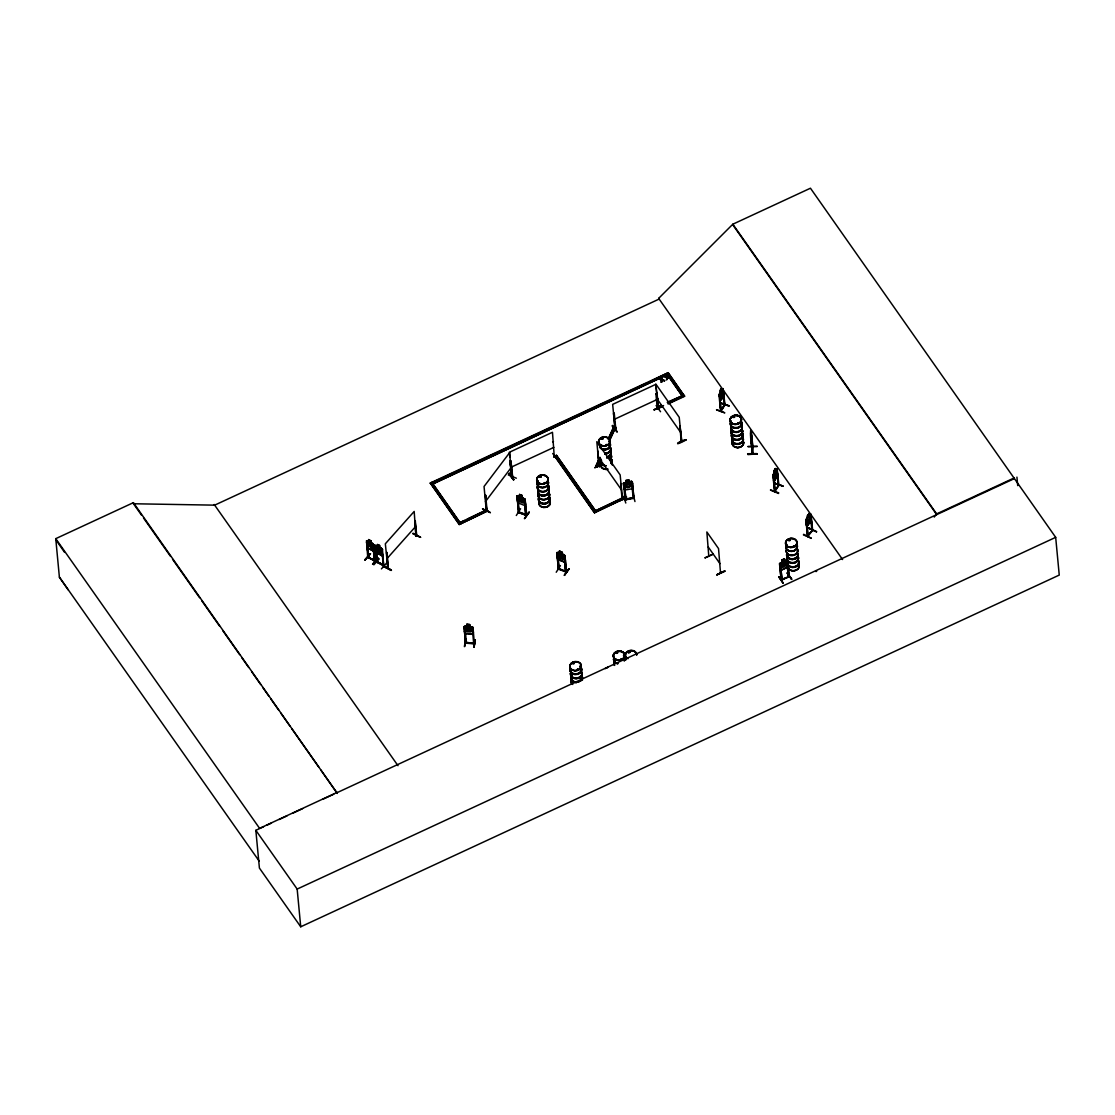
<?xml version="1.0" encoding="UTF-8"?>
<svg xmlns="http://www.w3.org/2000/svg" width="1115" height="1115" viewBox="0 0 1115 1115"><rect width="100%" height="100%" fill="white"/><g stroke="black" fill="none" stroke-linecap="round" stroke-linejoin="round"><path stroke-width="1.5" d="M747.803 454.432C776.179 453.512 728.75 453.958 756.987 453.61M757.001 453.972L747.803 454.446M780.416 564.594L782.075 579.856L780.416 564.594L779.678 564.929L781.225 580.302L779.524 563.758L786.493 559.814M782.019 579.354L781.058 579.466L788.556 576.901M789.211 576.023L788.249 576.107M721.293 410.181L724.22 405.038M774.061 470.642L774.813 490.962M778.981 485.095L774.813 491.701L773.517 475.84L773.42 476.537M778.925 484.607L774.521 491.59L772.946 475.297M751.12 436.746L750.855 435.449L751.217 440.606L750.883 430.711L750.716 437.763L750.52 432.759M757.252 446.502L748.081 446.376M751.371 432.355L751.078 431.7L752.792 447.519L752.876 446.725M751.482 438.181C751.287 455.645 751.426 427.7 751.594 438.181M750.855 438.167L752.569 453.972L752.5 446.711M752.625 453.819L752.82 446.307M661.822 381.72L661.237 382.32L661.948 379.95L664.554 380.786L661.948 379.95M661.85 382.041L661.976 380.271M667.091 379.602L667.188 377.525L669.794 378.347L667.188 377.525M658.881 378.724L661.432 380.09L658.881 378.724L661.529 379.574L662.282 377.483M669.794 378.347L667.327 377.316L667.495 374.738L666.784 377.135L664.136 376.299L666.672 377.65L664.791 375.992M661.237 382.32L661.404 379.769M664.554 380.786L662.087 379.755L662.254 377.163M666.477 379.894L666.645 377.344L664.136 376.299M667.327 377.316L667.509 374.612L682.157 395.839L668.763 402.055M722.52 388.675L723.301 396.076C723.022 400.508 718.158 400.341 720.179 401.079M723.579 393.567L723.342 396.09L720.081 401.052M776.57 468.885L772.89 475.338L774.005 481.429L777.28 476.356L777.531 473.833M485.178 495.771L485.61 495.199L486.558 510.935L487.116 510.252L486.238 510.252L486.711 509.555L486.335 510.74M512.287 476.426L511.966 477.499M512.343 476.913L510.949 461.108L510.224 461.443L511.841 477.596L511.757 476.802M811.051 521.472L811.302 518.949L811.051 521.472L807.162 526.28L806.382 525.026L807.19 526.182M716.569 409.902L724.82 412.857L716.555 409.651M770.507 489.889L778.73 492.83M778.535 493.485L770.521 490.126M809.769 522.921L808.933 513.513L805.852 520.12L807.636 536.538L808.124 535.465M812.737 530.406L812.208 531.005L810.981 515.158L811.887 530.865L810.912 514.015L812.682 530.406L807.692 536.468L806.716 520.817L806.257 521.388M367.685 556.72L375.365 561.012L373.776 544.719L371.267 542.74L371.086 540.873L368.647 539.562L368.856 541.597M374.988 561.221L367.741 557.305L366.584 542.001L368.563 557.709L368.061 556.552M374.292 560.315L375.323 560.469L374.375 560.915L372.995 545.779L373.86 545.932L372.995 545.779M384.062 565.709L376.786 561.821L375.225 545.486L376.619 562.141C376.131 561.207 387.365 566.113 383.253 565.667L381.971 550.294L383.881 566.239M375.839 547.312L375.17 546.949L376.034 547.103L377.288 562.462L376.842 561.277M377.218 562.406L377.483 561.681M383.114 565.598L383.198 565.124M750.827 431.909L750.925 433.038M490.307 512.607L482.461 508.816L490.363 512.607M466.948 626.142L464.997 626.072L472.871 627.369M465.039 627.843L464.175 628.038L465.039 627.843L466.404 643.257L466.516 642.547L474.446 643.271M474.474 642.993L474.391 643.885L472.983 627.271L469.917 626.449L469.666 624.567L466.767 624.288L469.736 624.595L469.917 626.449L471.394 627.16L471.715 630.63L470.363 631.996L467.575 631.773L465.945 630.184L465.61 626.714L467.046 626.212M465.68 633.557L464.495 631.55L465.68 633.557L472.69 634.101L473.429 632.33M464.356 646.561L465.722 639.299M464.788 646.519L466.098 639.062M465.54 642.867L474.628 643.536L465.694 642.254M472.3 628.414L473.122 628.484L472.3 628.414L473.652 643.23M472.69 634.101L473.345 632.233M473.61 643.787L473.68 642.951M473.931 647.007L475.269 639.773L474.084 647.285M473.959 647.313L475.325 639.801M811.274 538.099L803.413 534.879M539.785 476.76L540.789 476.774M544.148 482.893L545.026 482.6L544.51 483.269M544.315 482.614L545.137 482.976M602.086 439.045L602.253 438.195M601.71 438.753L602.853 438.432L601.821 438.014M603.09 438.794L602.03 437.944M607.048 444.648L606.128 444.969L607.062 444.76M572.706 663.662L572.915 662.784M573.946 662.895L574.072 662.979M577.347 669.39L578.058 669.181L577.445 669.739M577.375 669.251L578.309 669.446M616.107 652.902L617.78 652.526L616.567 653.404M620.818 659.035L621.724 658.784M629.836 652.386L628.776 651.536L628.107 652.414M628.693 651.662L628.693 652.61L628.498 651.829M629.334 652.331L628.637 652.47M732.82 417.066L734.562 417.219M737.782 423.017L738.52 423.282L737.712 422.878M789.824 539.995L789.072 540.622M790.075 540.357L788.695 540.092L789.239 539.646M793.991 546.127L793.099 546.545M794.019 546.434L793.462 545.918M388.313 567.103L387.56 568.106L388.104 566.88M415.965 536.148L416.815 535.813L415.045 520.607L415.937 536.315L414.181 511.45L385.33 543.786L387.881 568.246L386.933 552.538L386.445 553.082M383.908 565.89L391.421 570.155L383.658 566.532L382.473 549.416L380.048 547.465L381.246 548.761L381.581 552.218L380.494 553.054L378.222 551.827L376.536 546.225L377.692 546.252M512.412 475.924L511.576 476.495L512.607 476.37L510.949 461.108M554.099 456.606L554.657 456.551M553.946 456.927L554.838 456.495L594.574 512.858L623.048 499.158L622.198 497.945L595.285 510.921M614.853 428.676L615.773 427.965M615.759 428.578L614.24 413.205L613.515 413.554L615.062 428.913L612.651 404.383L655.759 384.382L658.171 408.968L657.39 409.247L655.899 393.902L656.777 393.776L655.899 393.902M661.237 405.052L656.735 407.142L657.613 409.233L657.209 408.411M781.03 580.051L789.113 576.636M787.148 567.256L787.775 565.096M779.956 568.817L781.044 570.253L787.274 567.354L787.915 565.138A5.826 4.585 -5.4 0 0 796.542 566.322A5.826 4.585 -5.4 0 0 797.35 559.409M719.37 393.651L719.036 395.1L723.119 388.591L724.541 404.982M773.406 473.959L772.89 475.338M752.834 447.422L752.444 446.237M724.597 404.731L720.625 411.254L718.994 395.031M774.437 490.976L774.813 490.349M708.806 556.427L706.854 531.966L718.534 548.58L720.513 572.971M719.997 397.4L720.82 397.804L722.632 393.205L721.433 388.215L719.677 393.943L720.806 410.878M625.055 489.987L632.038 488.802L632.776 486.781M612.274 425.86L617.153 431.881L612.692 425.373M778.841 576.999L783.288 583.284L778.883 576.734M366.919 545.751L367.88 548.106L373.609 551.2L374.18 549.751M382.431 555.855L376.717 552.775L375.643 550.545L376.647 552.845L382.375 555.925L382.961 554.49M524.803 505.471L525.486 503.91M565.333 560.538L564.664 562.099L558.573 559.688L557.375 557.611M565.43 560.594L564.734 562.197L558.462 559.8L557.514 557.556M487.06 510.322L486.614 510.865L485.346 495.074M486.293 510.809L484.049 486.488L509.694 452.565L511.464 476.913L511.994 476.216M600.386 460.551L597.487 466.823L595.814 466.391L599.382 458.07M608.065 439.24L613.863 426.697L615.536 427.129C616.846 428.258 614.435 429.275 615.787 428.606M595.814 466.391L599.438 458.544M608.832 438.153L613.863 426.697M597.487 466.823L600.344 460.077M609.027 441.247L615.536 427.129M609.069 441.721L615.578 427.589L613.905 427.17M807.539 517.458L806.744 519.046L807.079 522.517L808.041 522.977L810.271 518.559L809.95 515.088L809.058 515.492L810.326 514.001L806.466 518.782M599.229 466.349L597.668 450.892L599.536 466.6L598.741 465.596L599.438 465.903M599.494 466.544L599.076 465.373M681 440.495L681.572 441.638L679.23 417.317L655.871 384.104L658.519 408.982L657.878 398.543M622.142 499.311L620.637 483.534M598.741 466.14L599.215 466.669L596.804 441.721L620.163 474.934L622.505 499.255L622.017 498.558M807.288 535.785L807.441 536.259M808.152 535.939L806.716 520.817M812.194 530.378L812.222 529.723M811.887 530.865L807.901 535.325M807.413 536.315L812.626 529.848M388.341 567.716L386.933 552.538M416.16 536.05L416.48 535.089M541.123 476.844L539.897 477.248M601.724 438.529L602.936 438.878M606.086 444.662L606.936 444.481M572.748 663.578L574.267 663.397M617.529 653.069L616.358 652.721M628.261 651.843L628.191 652.582M629.738 652.554L629.696 651.815M789.977 540.538L789.601 539.702M383.658 566.49L391.128 570.476M721.475 388.382L720.067 390.389L720.248 392.243M719.565 395.574L720.917 411.421L719.565 395.574L719.482 396.271M724.625 405.456L723.245 389.679L724.959 404.954L720.987 411.31M720.75 403.254L729.196 405.86L720.987 402.891M774.103 470.683L775.469 468.509L775.594 470.502M774.158 470.683L775.427 468.648M774.381 471.213L775.134 469.29M778.577 485.722L776.974 468.83L778.2 485.694L777.197 469.945L778.939 485.234L774.883 490.377M774.744 483.394L783.134 486.112L774.702 483.199M517.053 495.98L525.054 499.046L526.726 515.311L518.489 512.524L517.053 495.98L517.973 495.618M519.702 496.273L519.534 494.419L522.196 495.436L522.322 497.36L523.688 498.447L524.008 501.917L522.81 502.893L520.329 501.931L518.851 499.938L518.531 496.482L519.799 496.37M517.834 497.666L517.095 497.374L519.214 512.802L517.987 497.429M517.527 500.97L518.712 503.06M522.154 495.506L522.238 497.388M524.329 500.133L525.207 500.189L524.329 500.133L525.75 515.228M525.054 499.046L526.573 515.534L518.447 512.44M520.58 508.719L516.301 515.506M519.297 512.231L518.531 511.66M525.527 504.022L524.872 505.555L518.614 503.158L517.569 500.9M519.451 512.161L526.545 514.628L526.378 515.506M524.468 499.91L525.709 515.283M524.51 518.419L529.249 512.301M529.235 512.273L524.496 518.712L528.9 512.133M564.873 555.605L566.378 572.204L558.378 569.11L556.901 552.622L564.957 555.605L566.573 571.953L558.239 568.525M557.681 554.294L556.956 554.016L559.145 569.444L558.336 569.166L556.956 552.552L557.835 552.26M564.037 554.629L564.817 555.674M564.176 556.775L565.068 556.831L564.176 556.775L565.639 571.967L566.518 571.396L565.695 571.019L565.598 571.87M556.218 572.246L560.441 565.598M557.835 554.071L559.34 569.194L558.392 568.302M565.514 571.828L564.329 556.552M569.082 568.915L564.357 575.354L568.748 568.775M625.083 499.06L633.989 497.973M633.153 498.043L633.933 497.415M633.878 497.708L624.999 499.618M510.14 462.321L510.837 461.861L510.14 462.321L511.52 477.471M511.52 476.774L512.579 475.966M516.357 478.196L508.273 474.962M485.471 501.569L511.13 467.659M658.519 408.912L658.575 408.592M622.532 499.158L621.961 498.015L621.78 498.837M779.483 563.842L780.361 562.754M807.567 518.029L809.114 516.106M807.901 521.486L809.448 519.576M808.751 528.371L816.696 531.771L809.044 528.022M720.806 410.139L720.987 410.654M774.897 491.617L773.517 475.84M555.005 456.76L553.904 456.37M416.285 536.385L415.31 520.747M412.926 533.723L420.689 537.346L413.219 533.388M387.881 568.176L388.034 567.451M368.438 557.11L366.445 540.761L368.828 541.416L368.591 539.632M368.563 557.709L367.253 542.364M371.03 540.942L371.128 542.824M371.211 542.796L372.466 544.036L372.8 547.493L371.713 548.329L368.075 544.956L367.755 541.486L368.912 541.528M367.197 540.636L372.926 543.632M373.706 544.775L372.898 543.674M375.17 545.556C378.975 547.047 375.964 542.754 379.867 545.611L379.908 547.549M370.152 553.876L364.716 559.967L370.459 553.807M365.065 560.106L370.514 553.807M373.609 551.2L367.936 548.05L367.002 545.779M381.651 548.427L375.964 545.36M382.543 549.444L381.623 548.468M372.563 564.19L377.943 557.821M373.832 564.831L379.323 558.852M386.752 558.866L415.602 526.531M750.785 430.822L752.472 447.519M611.605 462.488L611.591 462.516A5.756 4.53 -5.4 0 1 612.246 464.802M581.709 675.328L581.723 675.314A5.756 4.53 -5.4 0 1 580.567 680.847M720.848 572.803L720.68 571.995M578.044 669.794L578.044 669.39M616.971 653.139L617.25 652.205M621.459 659.16L620.985 659.23M628.372 652.623L629.682 652.47M789.922 540.454L788.612 540.608M842.578 559.549L658.658 298.374L732.82 224.213L810.452 188.212L1055.682 537.346L1059.25 575.075L300.729 926.788L259.405 868.055L255.837 830.327L263.628 826.717M934.245 517.067L936.642 513.904L732.82 224.213M720.778 403.142L729.015 406.097M782.117 561.904L780.848 563.145L781.183 566.601L782.646 567.479L785.127 566.322L786.312 564.232L785.977 560.761L784.598 560.761L784.5 558.796L781.852 560.023L782.075 561.946M807.581 535.981L806.452 520.691M623.884 488.426L625.139 490.001L623.884 488.426L623.396 483.353L631.285 481.234M624.4 482.586L623.396 483.353M509.346 473.29L513.862 479.785L509.402 473.262M508.984 473.75L513.444 479.938M509.304 473.596L513.806 479.478M617.027 431.895L612.274 425.888M783.176 583.284L778.827 576.789M473.582 642.951L474.516 642.951M474.474 643.843L465.512 643.16L464.119 626.588M780.988 579.438L781.866 579.089M601.961 438.07L601.961 439.003M539.716 476.258L540.984 476.23M733.099 416.564L734.604 417.038M734.269 417.442L732.931 417.414M465.067 626.059L464.007 626.644L465.624 643.146M510.377 461.666L511.102 461.317M554.294 457.094L552.469 432.286L509.36 452.272L509.834 457.303M553.486 441.665L552.608 441.791M613.668 413.763L614.24 413.205M657.139 393.832L657.014 393.149L658.603 408.982M552.706 453.512L557.542 459.478M554.071 456.774L554.949 456.16M662.059 405.985L653.975 409.776L662.254 406.027M511.799 476.746L512.37 476.189M654.184 410.013L662.226 405.999M656.108 405.525L660.54 411.728M681.809 441.345L681.056 441.038L679.983 425.791L681.85 441.331M601.57 464.411L594.825 467.547M594.839 467.77L601.64 464.704M685.99 440.021C679.829 439.868 670.728 448.202 685.99 440.007M685.767 439.631L677.739 443.505M626.365 497.109C601.989 509.555 641.808 489.499 619.731 500.621M619.703 500.537L626.393 497.179M713.001 554.28L704.833 557.946L712.903 554.183M724.875 571.214L716.806 574.978M724.736 570.782L716.694 574.783L724.862 571.159M68.14 589.807L59.388 577.166L55.75 538.657L133.396 502.656L337.329 793.448L320.827 769.991M464.439 520.524L459.951 522.601L486.851 509.639L487.701 510.851L459.227 524.538L430.292 483.004L668.233 372.675L684.582 396.327L668.122 403.964M430.334 483.478L431.867 482.279L460.802 523.813M433.484 482.014L646.212 383.379M649.362 381.915L668.233 372.675M553.89 447.366L510.782 467.366L510.14 460.662M614.072 419.463L657.181 399.477M667.216 402.278L683.732 395.114M556.427 455.268L596.093 511.66L556.427 455.268L554.852 456.007L594.574 512.858M657.599 408.341L663.578 405.567M668.066 403.491L684.54 395.853M554.894 456.481L556.469 455.742M662.129 406.738L657.641 408.815L656.735 407.142M467.436 519.13L486.893 510.113L487.743 511.325M459.227 524.538L487.701 510.851M596.79 510.224L622.24 498.419L623.09 499.632M594.532 512.384L623.048 499.158M625.794 503.032L623.606 496.356M786.869 561.598L788.361 576.943L786.869 561.598L787.594 561.263L789.253 576.525L781.364 580.232M779.831 565.152L780.57 564.803M787.023 561.821L787.748 561.472M787.441 573.096L791.483 579.438M786.967 572.985L791.817 579.326L787.399 573.068M936.642 513.904L1014.288 477.903M337.232 792.347L259.586 828.347L55.75 538.657M266.75 825.281L271.419 823.107M279.21 819.497L287.001 815.887M293.231 812.988L302.583 808.654M322.834 799.274L333.733 794.215M336.855 792.765L1014.357 478.614M300.729 926.788L297.161 889.073L1055.682 537.346M752.235 452.62L752.263 453.986M375.128 560.72L373.692 544.691M377.288 562.462L376.034 547.103M383.908 566.016L376.647 562.113M624.442 484.412L623.633 484.565L624.442 484.412L626.031 499.729L625.877 498.907L625.167 499.367M632.317 481.805L631.243 481.304L632.289 481.722L633.878 498.321L632.526 483.143L631.648 483.046L633.236 498.405M518.587 512.203L517.095 495.91M539.911 476.147L540.873 476.635M573.877 663.801L573.138 663.55M789.03 576.343L787.399 560.092L786.451 559.897M625.85 499.841L624.498 484.663M633.878 498.321L625.111 499.91L623.494 483.366M375.253 545.625L376.062 545.374M632.526 483.143L631.648 483.046M634.965 501.555L633.195 494.461M625.933 499.088L632.944 497.764M623.564 485.095L632.456 483.478M511.841 477.527L510.991 469.526M738.019 423.491L737.545 423.296M573.277 662.631L574.35 663.118M387.825 567.633L386.668 552.399M751.148 438.808L750.646 430.488L750.674 436.522M133.396 502.656L133.493 503.757L214.679 505.151L659.244 299.015L658.77 298.332M465.694 633.473L472.704 634.031M573.779 662.937L572.845 663.132M629.167 481.694L630.714 482.042L631.034 485.499L629.696 487.255L626.937 487.771L625.306 486.558L624.985 483.088L626.407 482.196L626.226 480.342M595.772 465.917L597.445 466.349M734.005 416.675L733.531 417.289M368.382 557.653L374.501 560.218M777.28 476.356L774.033 481.318L773.462 480.356M774.66 483.213L782.911 486.168M518.531 511.98L526.573 515.214M569.096 568.943L564.357 575.354M559.312 568.803L565.626 571.214M667.3 377.009L669.767 378.041M664.526 380.466L662.087 379.755M659.536 378.417L661.529 379.574M809.114 515.367L809.016 513.541M807.274 515.562L808.222 524.831M773.949 477.666L774.772 478.07L776.04 476.035L776.57 473.471L775.329 468.621M808.723 528.064L816.431 531.785M811.26 538.392L803.636 534.294M412.898 533.402L420.397 537.36M383.908 566.155L391.421 570.155M386.752 562.866L381.4 568.915M377.497 561.835L383.281 564.943M368.006 557.096L375.281 560.984M633.139 498.377L632.93 497.611M372.633 564.176L378.013 558.085M725.001 404.801L724.945 404.243M779.998 568.706L781.044 570.253L787.274 567.354M658.826 408.132L657.195 408.48M732.876 224.923L936.712 514.614M668.275 373.149L684.582 396.327M667.55 375.086L682.157 395.839M784.5 558.796L781.894 560.092L782.173 561.974M657.293 399.198L680.666 432.397M708.276 547.061L719.955 563.66M598.225 456.815L621.599 490.015M432.899 484.161L459.798 522.391M430.292 483.004L459.185 524.064M214.192 504.468L397.999 765.698M133.493 503.757L141.507 515.144M143.514 517.987L170.567 556.427M172.56 559.284L199.613 597.724M201.62 600.567L219.641 626.198M222.652 630.463L239.683 654.672M241.69 657.515L248.701 667.481M251.697 671.746L260.715 684.568M262.722 687.411L268.729 695.955M270.736 698.798L278.75 710.199M280.757 713.043L289.775 725.851M291.768 728.694L318.82 767.148M255.837 830.327L297.161 889.073M59.388 577.166L259.224 861.17M55.848 539.758L64.614 552.399M750.994 439.979L751.148 435.38M629.264 481.61L629.097 479.757L626.128 480.3L626.323 482.238M751.399 443.784L750.632 437.707M541.221 476.732L539.507 476.69M1016.922 477.108L1017.716 485.61M805.852 520.12L806.326 525.109M774.326 470.586L774.326 472.537M757.238 446.307L748.067 446.781M751.399 431.7L752.89 447.366M750.702 435.324L752.263 453.903M721.196 389.024L720.374 390.32M562.099 554.03L561.96 552.106L559.382 551.061L562.002 552.148L563.535 555.089L563.856 558.545L562.671 559.521L560.176 558.573L558.699 556.58L558.378 553.124L559.646 553.012L559.34 551.131L559.605 553.082M519.534 494.419L519.757 496.44M485.61 495.199L487.074 510.391M466.767 624.288L467.032 626.296M377.511 544.399L377.637 546.322M373.19 545.57L374.431 560.901M740.667 424.704A5.728 4.516 -5.4 0 1 738.562 432.104A5.728 4.516 -5.4 0 1 730.799 428.035M740.695 424.188A5.826 4.585 -5.4 0 1 737.823 431.923A5.826 4.585 -5.4 0 1 730.896 426.39M741.907 429.275A5.756 4.53 -5.4 0 1 736.708 436.146A5.756 4.53 -5.4 0 1 731.97 429.414M741.21 421.177A5.826 4.585 -5.4 0 1 735.942 428.146A5.826 4.585 -5.4 0 1 731.147 421.331M740.611 423.993A5.742 4.516 -5.4 0 1 737.782 431.617A5.742 4.516 -5.4 0 1 730.952 426.167M741.168 421.456A5.742 4.516 -5.4 0 1 736.722 428.272A5.742 4.516 -5.4 0 1 730.618 422.696M741.085 420.759A5.728 4.516 -5.4 0 1 735.9 427.616A5.728 4.516 -5.4 0 1 731.175 420.913M743.203 438.571A5.728 4.516 -5.4 0 1 738.228 444.3A5.728 4.516 -5.4 0 1 731.914 439.909M741.796 436.564A5.728 4.516 -5.4 0 1 742.674 437.484M743.273 438.307A5.826 4.585 -5.4 0 1 737.461 444.174A5.826 4.585 -5.4 0 1 732.039 438.474M741.837 436.272A5.826 4.585 -5.4 0 1 742.729 437.205M733.057 440.969A5.756 4.53 -5.4 0 0 737.796 447.7A5.756 4.53 -5.4 0 0 743.008 440.829A5.714 4.502 -5.4 0 1 737.796 447.575A5.714 4.502 -5.4 0 1 733.071 440.885A5.714 4.488 -5.4 0 0 737.796 447.575A5.714 4.488 -5.4 0 0 742.952 440.746M742.339 433.052A5.826 4.585 -5.4 0 1 737.057 440.007A5.826 4.585 -5.4 0 1 732.262 433.191M741.74 435.867A5.742 4.516 -5.4 0 1 738.91 443.477A5.742 4.516 -5.4 0 1 732.067 438.028M742.283 433.317A5.742 4.516 -5.4 0 1 737.837 440.146A5.742 4.516 -5.4 0 1 731.747 434.571M741.81 436.063A5.826 4.585 -5.4 0 1 738.952 443.784A5.826 4.585 -5.4 0 1 732.025 438.265M742.311 432.829A5.826 4.585 -5.4 0 1 737.043 439.798A5.826 4.585 -5.4 0 1 732.248 432.982M742.214 432.634A5.728 4.516 -5.4 0 1 737.029 439.491A5.728 4.516 -5.4 0 1 732.304 432.773M741.907 429.498A5.728 4.516 -5.4 0 1 736.722 436.355A5.728 4.516 -5.4 0 1 731.998 429.637A5.714 4.488 -5.4 0 0 736.722 436.327A5.714 4.488 -5.4 0 0 741.893 429.498M581.319 671.885A5.728 4.516 -5.4 0 1 576.134 678.742A5.728 4.516 -5.4 0 1 571.41 672.024M581.375 671.606A5.826 4.585 -5.4 0 1 576.107 678.561A5.826 4.585 -5.4 0 1 571.312 671.746M579.354 681.586A5.756 4.53 -5.4 0 1 577.96 682.059M576.469 682.241A5.756 4.53 -5.4 0 1 571.716 675.509M577.932 681.809A5.728 4.516 -5.4 0 0 579.326 681.335A5.714 4.488 -5.4 0 1 577.918 681.795M576.441 681.99A5.728 4.516 -5.4 0 1 571.716 675.272A5.714 4.488 -5.4 0 0 576.441 681.962M580.093 666.505A5.826 4.585 -5.4 0 1 577.222 674.227A5.826 4.585 -5.4 0 1 570.295 668.693M581.263 671.174A5.742 4.516 -5.4 0 1 576.065 678.045A5.742 4.516 -5.4 0 1 571.34 671.314M580.065 666.784A5.742 4.516 -5.4 0 1 577.236 674.408A5.742 4.516 -5.4 0 1 570.392 668.958M581.361 671.383A5.826 4.585 -5.4 0 1 576.093 678.352A5.826 4.585 -5.4 0 1 571.284 671.537M580.079 666.282A5.826 4.585 -5.4 0 1 577.208 674.018A5.826 4.585 -5.4 0 1 570.281 668.484M579.981 666.101A5.728 4.516 -5.4 0 1 577.166 673.697A5.728 4.516 -5.4 0 1 570.336 668.261M571.856 683.83A5.826 4.585 -5.4 0 1 571.396 680.345M581.194 678.157A5.826 4.585 -5.4 0 1 582.086 679.091A5.728 4.516 -5.4 0 0 581.682 675.746A5.714 4.488 -5.4 0 1 582.114 679.174M571.438 683.174A5.742 4.516 -5.4 0 1 571.521 680.819M581.18 678.645A5.742 4.516 -5.4 0 1 582.058 679.579M572.789 684.485A5.742 4.516 -5.4 0 1 571.451 680.122M581.11 677.948A5.742 4.516 -5.4 0 1 582.532 679.969M571.173 676.986A5.728 4.516 -5.4 0 0 576.497 682.603A5.714 4.488 -5.4 0 1 571.187 677M581.682 675.537A5.756 4.53 -5.4 0 1 580.581 681.028M576.483 682.422A5.756 4.53 -5.4 0 1 571.744 675.676M617.738 663.857A5.826 4.585 -5.4 0 1 613.821 658.282M623.606 656.08A5.826 4.585 -5.4 0 1 625.208 659.313M617.71 663.634A5.826 4.585 -5.4 0 1 613.794 658.073M623.592 655.871A5.826 4.585 -5.4 0 1 625.181 659.09M623.508 655.676A5.728 4.516 -5.4 0 1 624.219 661.125M617.724 663.327A5.728 4.516 -5.4 0 1 613.863 657.85M614.7 665.432A5.742 4.516 -5.4 0 1 614.853 660.902M614.24 665.042A5.728 4.516 -5.4 0 1 614.923 661.613M614.114 664.61A5.826 4.585 -5.4 0 1 614.811 661.111M627.996 658.756A5.742 4.516 -5.4 0 1 628.261 650.909A5.742 4.516 -5.4 0 1 636.721 654.7M625.696 659.773A5.826 4.585 -5.4 0 1 625.766 657.404M625.752 659.509A5.728 4.516 -5.4 0 1 625.836 657.167M625.71 659.996A5.826 4.585 -5.4 0 1 625.794 657.613M610.686 448.021A5.826 4.585 -5.4 0 1 604.874 453.889M609.25 445.972A5.826 4.585 -5.4 0 1 610.142 446.92M606.699 457.248A5.756 4.53 -5.4 0 0 610.421 450.53A5.728 4.516 -5.4 0 1 606.685 457.122A5.714 4.488 -5.4 0 0 610.365 450.46M609.738 442.753A5.826 4.585 -5.4 0 1 608.637 448.314A5.826 4.585 -5.4 0 1 601.584 449.15M610.56 447.575A5.742 4.516 -5.4 0 1 604.832 453.359M609.138 445.568A5.742 4.516 -5.4 0 1 610.03 446.488M609.696 443.031A5.742 4.516 -5.4 0 1 608.595 448.509A5.742 4.516 -5.4 0 1 601.654 449.331M610.658 447.798A5.826 4.585 -5.4 0 1 604.846 453.666M609.222 445.763A5.826 4.585 -5.4 0 1 610.114 446.697M609.724 442.543A5.826 4.585 -5.4 0 1 608.023 448.509A5.826 4.585 -5.4 0 1 600.386 448.216M609.626 442.334A5.728 4.516 -5.4 0 1 607.313 448.537A5.728 4.516 -5.4 0 1 599.549 447.004M598.866 444.746A5.728 4.516 -5.4 0 1 599.103 443.575M610.616 448.272A5.728 4.516 -5.4 0 1 604.888 454.056M611.731 460.147A5.728 4.516 -5.4 0 1 611.048 463.589M606.016 465.917A5.728 4.516 -5.4 0 1 600.678 460.3M610.323 458.14A5.728 4.516 -5.4 0 1 611.201 459.059M611.8 459.882A5.826 4.585 -5.4 0 1 611.104 463.38M605.989 465.749A5.826 4.585 -5.4 0 1 600.567 460.049M610.365 457.847A5.826 4.585 -5.4 0 1 611.257 458.781M601.598 462.683A5.756 4.53 -5.4 0 0 601.849 467.715A5.756 4.53 -5.4 0 0 607.828 469.248A5.756 4.53 -5.4 0 1 601.835 467.575A5.756 4.53 -5.4 0 1 601.584 462.544A5.714 4.488 -5.4 0 0 601.863 467.45A5.714 4.488 -5.4 0 0 607.8 468.969M610.839 454.404A5.826 4.585 -5.4 0 1 609.738 459.965M600.623 459.143A5.826 4.585 -5.4 0 1 600.079 458.042M611.675 459.45A5.742 4.516 -5.4 0 1 610.992 462.892M604.469 465.094A5.742 4.516 -5.4 0 1 600.609 459.603M610.267 457.429A5.742 4.516 -5.4 0 1 611.145 458.363M610.811 454.892A5.742 4.516 -5.4 0 1 609.724 460.384M601.612 460.495A5.742 4.516 -5.4 0 1 600.734 459.575M600.191 458.488A5.742 4.516 -5.4 0 1 600.037 457.317M611.787 459.673A5.826 4.585 -5.4 0 1 611.076 463.157M604.469 465.401A5.826 4.585 -5.4 0 1 600.553 459.826M610.351 457.624A5.826 4.585 -5.4 0 1 611.243 458.572M610.741 454.195A5.728 4.516 -5.4 0 1 609.64 459.673M600.678 458.864A5.728 4.516 -5.4 0 1 600.149 457.777M610.449 450.836A5.756 4.53 -5.4 0 1 606.727 457.54M548.232 485.039A5.826 4.585 -5.4 0 1 542.963 492.008A5.826 4.585 -5.4 0 1 538.155 485.178M537.96 490.043A5.756 4.53 -5.4 0 0 544.803 495.506A5.756 4.53 -5.4 0 0 547.632 487.868A5.756 4.53 -5.4 0 1 544.789 495.367A5.756 4.53 -5.4 0 1 537.946 489.903M547.827 480.872A5.826 4.585 -5.4 0 1 542.559 487.84A5.826 4.585 -5.4 0 1 537.764 481.025M548.12 484.621A5.742 4.516 -5.4 0 1 542.921 491.478A5.742 4.516 -5.4 0 1 538.183 484.76M548.204 484.83A5.826 4.585 -5.4 0 1 542.935 491.785A5.826 4.585 -5.4 0 1 538.141 484.969M547.813 480.663A5.826 4.585 -5.4 0 1 542.545 487.631A5.826 4.585 -5.4 0 1 537.751 480.802M548.245 481.541A5.728 4.516 -5.4 0 1 541.779 487.283A5.728 4.516 -5.4 0 1 537.806 480.593M548.455 488.579A5.714 4.488 -5.4 0 1 544.036 495.353A5.714 4.488 -5.4 0 1 537.988 489.82M549.291 497.179A5.728 4.516 -5.4 0 1 544.106 504.036A5.728 4.516 -5.4 0 1 539.381 497.332M549.347 496.9A5.826 4.585 -5.4 0 1 544.078 503.868A5.826 4.585 -5.4 0 1 539.284 497.053M548.747 499.59A5.756 4.53 -5.4 0 1 545.918 507.227A5.756 4.53 -5.4 0 1 539.075 501.764A5.714 4.488 -5.4 0 0 545.89 507.102A5.714 4.488 -5.4 0 0 548.705 499.52M547.66 488.049A5.756 4.53 -5.4 0 1 544.817 495.673A5.756 4.53 -5.4 0 1 537.974 490.224M548.747 499.757A5.728 4.516 -5.4 0 1 545.918 507.353A5.728 4.516 -5.4 0 1 539.103 501.917M548.956 492.746A5.826 4.585 -5.4 0 1 543.688 499.701A5.826 4.585 -5.4 0 1 538.893 492.886M549.235 496.482A5.742 4.516 -5.4 0 1 544.036 503.353A5.742 4.516 -5.4 0 1 539.312 496.621M548.914 493.011A5.742 4.516 -5.4 0 1 543.716 499.882A5.742 4.516 -5.4 0 1 538.977 493.164M549.333 496.691A5.826 4.585 -5.4 0 1 544.064 503.659A5.826 4.585 -5.4 0 1 539.256 496.83M548.928 492.523A5.826 4.585 -5.4 0 1 544.427 499.436A5.826 4.585 -5.4 0 1 538.252 493.792M549.207 491.436A5.714 4.488 -5.4 0 1 542.601 495.994A5.714 4.488 -5.4 0 1 538.043 490.433M547.646 488.272A5.714 4.488 -5.4 0 1 549.04 490.279M797.058 548.761A5.728 4.516 -5.4 0 1 792.626 555.577A5.728 4.516 -5.4 0 1 786.535 550.016M796.221 547.549A5.826 4.585 -5.4 0 1 793.35 555.27A5.826 4.585 -5.4 0 1 786.423 549.751M796.723 544.329A5.826 4.585 -5.4 0 1 791.455 551.298A5.826 4.585 -5.4 0 1 786.66 544.468M797.1 548.273A5.826 4.585 -5.4 0 1 792.584 555.186A5.826 4.585 -5.4 0 1 786.41 549.542M796.681 544.594A5.742 4.516 -5.4 0 1 791.483 551.465A5.742 4.516 -5.4 0 1 786.744 544.747M796.695 544.106A5.826 4.585 -5.4 0 1 791.427 551.075A5.826 4.585 -5.4 0 1 786.633 544.259M786.828 553.347A5.756 4.53 -5.4 0 0 792.194 558.977A5.756 4.53 -5.4 0 0 797.936 553.193A5.714 4.488 -5.4 0 1 792.18 558.852A5.714 4.488 -5.4 0 1 786.869 553.263M797.964 553.5A5.756 4.53 -5.4 0 1 792.221 559.298A5.756 4.53 -5.4 0 1 786.869 553.667M798.173 560.636A5.728 4.516 -5.4 0 1 795.873 566.838A5.728 4.516 -5.4 0 1 788.11 565.305M797.838 556.19A5.826 4.585 -5.4 0 1 792.57 563.159A5.826 4.585 -5.4 0 1 787.775 556.343M798.131 559.925A5.742 4.516 -5.4 0 1 795.817 566.155A5.742 4.516 -5.4 0 1 788.04 564.608M797.796 556.469A5.742 4.516 -5.4 0 1 792.598 563.34A5.742 4.516 -5.4 0 1 787.873 556.608M798.215 560.134A5.826 4.585 -5.4 0 1 795.873 566.448A5.826 4.585 -5.4 0 1 787.998 564.887M797.824 555.981A5.826 4.585 -5.4 0 1 792.556 562.936A5.826 4.585 -5.4 0 1 787.761 556.12M797.727 555.772A5.728 4.516 -5.4 0 1 792.528 562.629A5.728 4.516 -5.4 0 1 787.817 555.911M788.444 568.538A5.714 4.488 -5.4 0 0 795.497 570.35A5.714 4.488 -5.4 0 0 798.995 564.971A5.728 4.516 -5.4 0 1 794.786 570.559A5.728 4.516 -5.4 0 1 787.887 567.465M799.051 565.054A5.756 4.53 -5.4 0 1 794.8 570.671A5.756 4.53 -5.4 0 1 787.873 567.563M816.013 571.591A3.066 1.714 -35.8 0 1 816.71 571.201M719.969 393.693L721.029 394.459L720.346 398.097L721.349 394.417L722.687 394.334L721.6 393.539L722.269 390.097L721.293 393.553L719.969 393.693M773.922 473.959L774.981 474.725L774.284 478.363L775.287 474.683L776.639 474.6L775.538 473.805L776.193 470.321L775.232 473.819L773.922 473.959M781.267 563.061L783.148 564.427L781.601 567.437L783.706 564.566L786.187 565.305L784.235 563.897L785.74 561.068L783.678 563.716L781.267 563.061M367.992 541.737L369.734 544.705L368.326 546.043L370.264 545.374L372.549 548.315L370.738 545.235L372.062 543.939L370.222 544.566L367.992 541.737M376.759 546.475L378.515 549.444L377.107 550.768L379.044 550.099L381.316 553.04L379.518 549.974L380.842 548.678L379.002 549.291L376.884 546.503M518.81 496.705L520.691 499.478L519.144 501.011L521.263 500.078L523.743 502.767L521.792 499.882L523.269 498.405L521.235 499.269L518.81 496.705M558.657 553.347L560.552 556.12L558.991 557.653L561.124 556.72L563.605 559.409L561.653 556.524L563.159 555.131L561.082 555.911L558.782 553.361M465.986 626.839L468.077 629.125L466.307 631.174L468.704 629.571L471.464 631.578L469.304 629.208L470.976 627.243L468.676 628.749L465.986 626.839M721.628 390.821L720.36 392.856L720.68 396.313L721.949 394.292L721.628 390.821M775.566 471.088L774.298 473.122L774.632 476.579L775.901 474.558L775.566 471.088M808.64 514.294L807.706 516.134L808.64 514.294M669.084 373.887L432.759 483.966L669.084 373.887M784.012 559.409L782.479 560.775L784.012 559.409M784.653 561.375L782.186 562.518L782.507 565.988L784.988 564.845L784.653 561.375M607.898 667.286L605.236 668.512L607.898 667.286M628.525 480.231L626.811 481.178L628.525 480.231M629.236 482.307L626.463 482.823L626.797 486.279L629.557 485.778L629.236 482.307M469.192 624.846L467.464 625.32L469.192 624.846M469.889 627.048L467.115 626.825L467.436 630.296L470.223 630.519L469.889 627.048M521.695 495.604L520.092 494.99L521.695 495.604M522.35 497.931L519.855 496.983L520.189 500.454L522.67 501.402L522.35 497.931M561.556 552.246L559.953 551.632L561.556 552.246M562.197 554.573L559.716 553.625L560.037 557.096L562.531 558.044L562.197 554.573M370.64 540.984L369.177 540.204L370.64 540.984M379.421 545.723L377.957 544.928L379.421 545.723M371.253 543.367L368.967 542.141L369.302 545.611L371.574 546.838L371.253 543.367M380.034 548.106L377.748 546.88L378.083 550.336L380.354 551.563L380.034 548.106M732.722 423.589A5.756 4.53 -5.4 0 0 741.475 419.533A5.756 4.53 -5.4 0 0 732.987 415.728A5.756 4.53 -5.4 0 0 732.722 423.589M736.68 435.854A5.756 4.53 -5.4 0 0 741.879 428.968A5.714 4.488 -5.4 0 1 736.667 435.714A5.714 4.488 -5.4 0 1 731.97 429.024A5.756 4.53 -5.4 0 0 736.68 435.854M732.764 423.923A5.728 4.516 -5.4 0 0 741.475 419.881A5.728 4.516 -5.4 0 0 733.029 416.09A5.728 4.516 -5.4 0 0 732.764 423.923A5.714 4.488 -5.4 0 0 741.461 419.881A5.714 4.488 -5.4 0 0 733.043 416.104A5.714 4.488 -5.4 0 0 732.778 423.909M732.736 423.714A5.756 4.53 -5.4 0 0 741.475 419.658A5.756 4.53 -5.4 0 0 733.001 415.853A5.756 4.53 -5.4 0 0 732.736 423.714M572.511 669.99A5.756 4.53 -5.4 0 0 581.263 665.92A5.756 4.53 -5.4 0 0 572.775 662.115A5.756 4.53 -5.4 0 0 572.511 669.99M580.539 680.61A5.728 4.516 -5.4 0 0 581.626 675.132A5.714 4.488 -5.4 0 1 580.511 680.596M572.539 670.171A5.728 4.516 -5.4 0 0 581.25 666.129A5.728 4.516 -5.4 0 0 572.803 662.338A5.728 4.516 -5.4 0 0 572.539 670.171A5.714 4.488 -5.4 0 0 581.236 666.129A5.714 4.488 -5.4 0 0 572.817 662.352A5.714 4.488 -5.4 0 0 572.553 670.157M616.01 659.425A5.756 4.53 -5.4 0 0 624.762 655.369A5.756 4.53 -5.4 0 0 616.274 651.564A5.756 4.53 -5.4 0 0 616.01 659.425M616.051 659.759A5.728 4.516 -5.4 0 0 624.776 655.718A5.728 4.516 -5.4 0 0 616.33 651.927A5.728 4.516 -5.4 0 0 616.051 659.759A5.714 4.488 -5.4 0 0 624.748 655.718A5.714 4.488 -5.4 0 0 616.33 651.941A5.714 4.488 -5.4 0 0 616.065 659.745M616.024 659.564A5.756 4.53 -5.4 0 0 624.776 655.509A5.756 4.53 -5.4 0 0 616.288 651.704A5.756 4.53 -5.4 0 0 616.024 659.564M628.985 650.979A5.728 4.516 -5.4 0 0 626.867 658.38A5.714 4.488 -5.4 0 1 628.985 650.993A5.728 4.516 -5.4 0 1 636.749 655.049A5.714 4.488 -5.4 0 0 628.985 650.993M601.264 445.289A5.756 4.53 -5.4 0 0 610.017 441.233A5.756 4.53 -5.4 0 0 601.529 437.414A5.756 4.53 -5.4 0 0 601.264 445.289M601.292 445.484A5.728 4.516 -5.4 0 0 610.017 441.442A5.728 4.516 -5.4 0 0 601.57 437.651A5.728 4.516 -5.4 0 0 601.292 445.484A5.714 4.488 -5.4 0 0 609.989 441.456A5.714 4.488 -5.4 0 0 601.57 437.679A5.714 4.488 -5.4 0 0 601.306 445.47M612.233 464.662A5.756 4.53 -5.4 0 0 611.536 462.404A5.714 4.488 -5.4 0 1 612.177 464.565M606.741 457.749A5.728 4.516 -5.4 0 0 610.449 451.059A5.714 4.488 -5.4 0 1 606.741 457.721M539.339 483.283A5.756 4.53 -5.4 0 0 548.092 479.227A5.756 4.53 -5.4 0 0 539.618 475.422A5.756 4.53 -5.4 0 0 539.339 483.283M539.381 483.617A5.728 4.516 -5.4 0 0 548.106 479.575A5.728 4.516 -5.4 0 0 539.66 475.784A5.728 4.516 -5.4 0 0 539.381 483.617A5.714 4.488 -5.4 0 0 548.078 479.575A5.714 4.488 -5.4 0 0 539.66 475.798A5.714 4.488 -5.4 0 0 539.395 483.589M539.353 483.422A5.756 4.53 -5.4 0 0 548.106 479.366A5.756 4.53 -5.4 0 0 539.618 475.561A5.756 4.53 -5.4 0 0 539.353 483.422M788.235 546.74A5.756 4.53 -5.4 0 0 796.974 542.671A5.756 4.53 -5.4 0 0 788.5 538.866A5.756 4.53 -5.4 0 0 788.235 546.74M788.249 546.866A5.756 4.53 -5.4 0 0 796.988 542.81A5.756 4.53 -5.4 0 0 788.514 539.005A5.756 4.53 -5.4 0 0 788.249 546.866M788.291 547.047A5.714 4.488 -5.4 0 0 796.974 543.019A5.714 4.488 -5.4 0 0 788.556 539.242A5.714 4.488 -5.4 0 0 788.291 547.047M792.235 559.493A5.728 4.516 -5.4 0 0 797.964 553.723A5.714 4.488 -5.4 0 1 792.235 559.479A5.728 4.516 -5.4 0 1 786.911 553.876A5.714 4.488 -5.4 0 0 792.235 559.479"/></g></svg>
